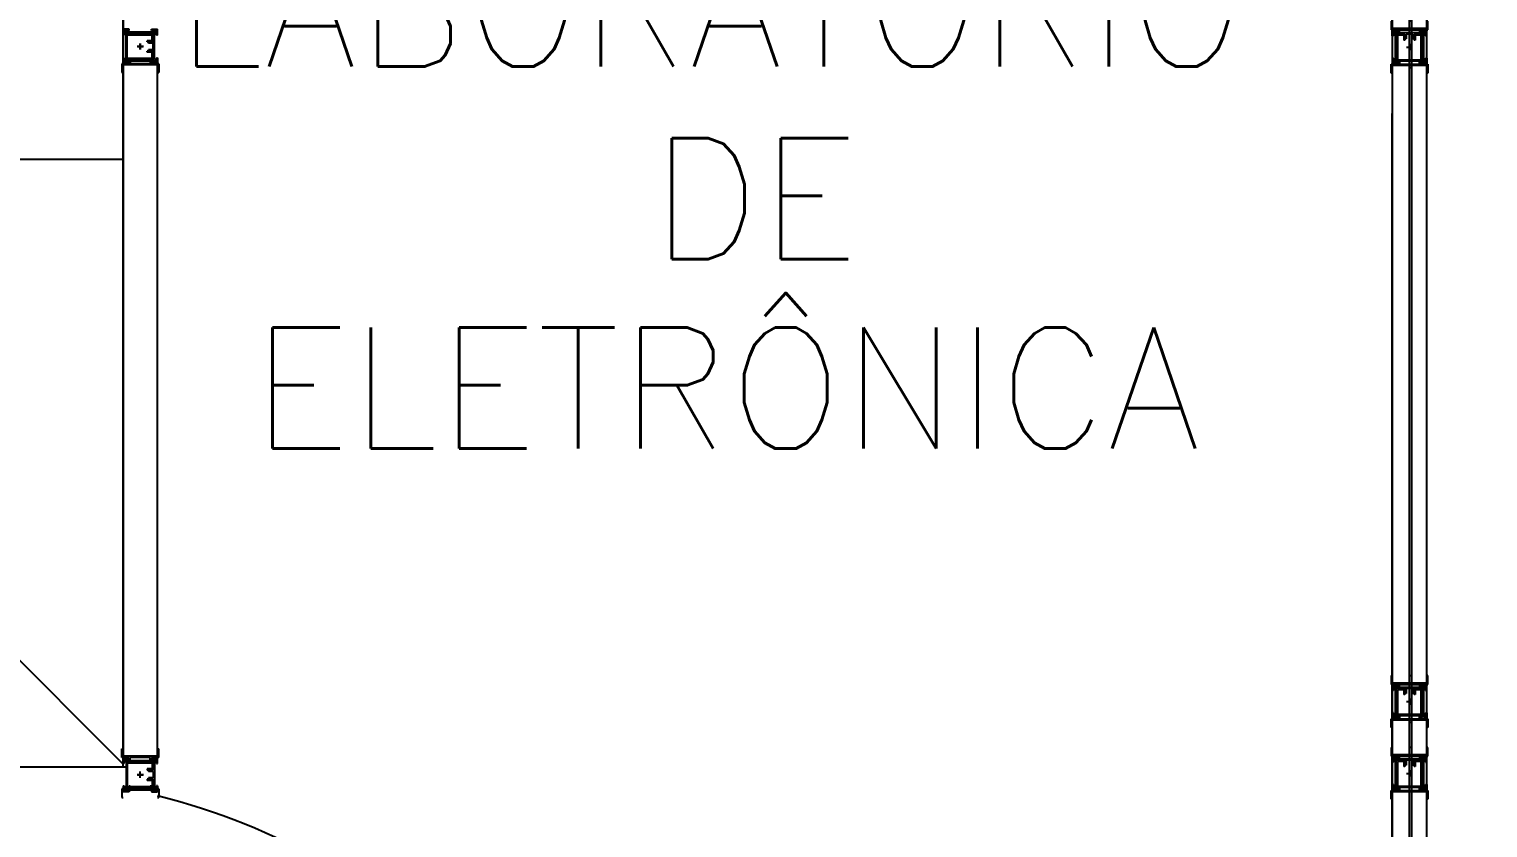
# Model space of a CAD drawing. Header units: millimetres. Extents: x 2280 to 2568, y 1267 to 1403.
# Drawn here: x 2296.326 to 2298.737, y 1350.998 to 1352.318 of the extents above; entities that cross this region are included whole.
import ezdxf

# ---------------------------------------------------------------- set-up
doc = ezdxf.new("R2010")
doc.units = ezdxf.units.MM
doc.linetypes.add('HIDDEN', pattern=[0.375, 0.25, -0.125])
for name, color, linetype in [('6', 6, 'Continuous'), ('ALV', 2, 'Continuous'), ('DIV', 2, 'Continuous'), ('PL-Áreas-Depto', 2, 'Continuous'), ('PORTA', 2, 'Continuous'), ('PROJEÇÃO', 1, 'HIDDEN'), ('REVISÃO', 6, 'Continuous'), ('TEXTO', 2, 'Continuous')]:
    doc.layers.add(name, color=color, linetype=linetype)
doc.layers.get('REVISÃO').off()
doc.styles.add('UNB-100', font='simplex.shx', dxfattribs={"height": 0.2})

# ---------------------------------------------------------------- blocks, each defined once
blk = doc.blocks.new('div c mtt')
at = {"layer": 'DIV'}
for p, q in [((-0.0185, 1.2285), (-0.0285, 1.2285)), ((-0.0285, 1.2185), (-0.0285, 1.2285)), ((-0.0265, 1.2185), (-0.0285, 1.2185)), ((-0.0235, 1.2265), (-0.0265, 1.2265)), ((-0.0265, 1.2265), (-0.0265, 1.2185)), ((-0.0235, 1.2265), (-0.0235, 1.1735)), ((-0.0235, 1.2215), (-0.0235, 1.2265)), ((-0.0075, 1.2215), (-0.0235, 1.2215)), ((-0.0215, 1.2265), (-0.0215, 1.2235)), ((-0.0185, 1.2265), (-0.0215, 1.2265)), ((0.0215, 1.2235), (-0.0215, 1.2235)), ((-0.0215, 1.1785), (-0.0215, 1.2215)), ((-0.0095, 1.2195), (-0.0195, 1.2195)), ((-0.0195, 1.1785), (-0.0195, 1.2195)), ((-0.0185, 1.2285), (-0.0185, 1.2265)), ((-0.0095, 1.2195), (-0.0095, 1.2115)), ((-0.0075, 1.2115), (-0.0095, 1.2115)), ((-0.0075, 1.2215), (-0.0075, 1.2115)), ((-0.0055, 1.2135), (-0.0075, 1.2135)), ((-0.0055, 1.2215), (-0.0055, 1.2135)), ((0.0055, 1.2215), (-0.0055, 1.2215)), ((0.0055, 1.2215), (0.0055, 1.2135)), ((0.0075, 1.2135), (0.0055, 1.2135)), ((0.0075, 1.2215), (0.0075, 1.2115)), ((0.0235, 1.2215), (0.0075, 1.2215)), ((0.0095, 1.2115), (0.0075, 1.2115)), ((0.0095, 1.2195), (0.0095, 1.2115)), ((0.0195, 1.2195), (0.0095, 1.2195)), ((0.0185, 1.2265), (0.0185, 1.2285)), ((0.0185, 1.2285), (0.0285, 1.2285)), ((0.0185, 1.2265), (0.0215, 1.2265)), ((0.0195, 1.1785), (0.0195, 1.2195)), ((0.0215, 1.2265), (0.0215, 1.2235)), ((0.0215, 1.1785), (0.0215, 1.2215)), ((0.0235, 1.1735), (0.0235, 1.2265)), ((0.0235, 1.2265), (0.0265, 1.2265)), ((0.0235, 1.2215), (0.0235, 1.2265)), ((0.0265, 1.2185), (0.0265, 1.2265)), ((0.0265, 1.2185), (0.0285, 1.2185)), ((0.0285, 1.2185), (0.0285, 1.2285)), ((-0.0051, 1.2), (0.0051, 1.2)), ((-0.0049, 1.2), (0.0049, 1.2)), ((0, 1.1949), (0, 1.2051)), ((0, 1.1951), (0, 1.2049)), ((-0.0305, 1.1571, 1.35), (-0.0305, 1.1715, 1.35)), ((-0.0305, 1.1715, 1.35), (-0.0185, 1.1715, 1.35)), ((-0.0285, 1.1815), (-0.0285, 1.1715)), ((-0.0265, 1.1815), (-0.0285, 1.1815)), ((-0.0185, 1.1715), (-0.0285, 1.1715)), ((0.0285, 1.1695, 1.35), (-0.0285, 1.1695, 1.35)), ((-0.0285, 1.1695, 1.35), (-0.0285, 1.1571, 1.35)), ((0.0285, 1.1695, 1.35), (-0.0285, 1.1695, 1.35)), ((-0.0285, 1.1695, 1.35), (-0.0285, 0.0305, 1.35)), ((-0.0265, 1.1815), (-0.0265, 1.1735)), ((-0.0235, 1.1735), (-0.0265, 1.1735)), ((-0.0215, 1.1785), (-0.0235, 1.1785)), ((-0.0235, 1.1785), (-0.0235, 1.1735)), ((-0.0215, 1.1735), (-0.0215, 1.1765)), ((0.0215, 1.1765), (-0.0215, 1.1765)), ((-0.0185, 1.1735), (-0.0215, 1.1735)), ((0.0195, 1.1785), (-0.0195, 1.1785)), ((-0.0185, 1.1715, 1.35), (-0.0185, 1.1765, 1.35)), ((-0.0185, 1.1765, 1.35), (-0.0165, 1.1765, 1.35)), ((-0.0185, 1.1715), (-0.0185, 1.1735)), ((-0.0165, 1.1765, 1.35), (-0.0165, 1.1715, 1.35)), ((-0.0165, 1.1715, 1.35), (0.0165, 1.1715, 1.35)), ((0.0165, 1.1715, 1.35), (0.0165, 1.1765, 1.35)), ((0.0165, 1.1765, 1.35), (0.0185, 1.1765, 1.35)), ((0.0185, 1.1765, 1.35), (0.0185, 1.1715, 1.35)), ((0.0185, 1.1735), (0.0185, 1.1715)), ((0.0185, 1.1735), (0.0215, 1.1735)), ((0.0185, 1.1715, 1.35), (0.0305, 1.1715, 1.35)), ((0.0185, 1.1715), (0.0285, 1.1715)), ((0.0235, 1.1785), (0.0215, 1.1785)), ((0.0215, 1.1735), (0.0215, 1.1765)), ((0.0235, 1.1785), (0.0235, 1.1735)), ((0.0235, 1.1735), (0.0265, 1.1735)), ((0.0265, 1.1815), (0.0285, 1.1815)), ((0.0265, 1.1735), (0.0265, 1.1815)), ((0.0285, 1.1815), (0.0285, 1.1715)), ((0.0285, 1.1571, 1.35), (0.0285, 1.1695, 1.35)), ((0.0285, 0.0305, 1.35), (0.0285, 1.1695, 1.35)), ((0.0305, 1.1715, 1.35), (0.0305, 1.1571, 1.35)), ((-0.0285, 1.1571, 1.35), (-0.0305, 1.1571, 1.35)), ((0.0305, 1.1571, 1.35), (0.0285, 1.1571, 1.35)), ((-0.0285, 0.0429, 1.35), (-0.0305, 0.0429, 1.35)), ((-0.0305, 0.0429, 1.35), (-0.0305, 0.0285, 1.35)), ((-0.0305, 0.0285, 1.35), (-0.0185, 0.0285, 1.35)), ((-0.0285, 0.0305, 1.35), (-0.0285, 0.0429, 1.35)), ((0.0285, 0.0305, 1.35), (-0.0285, 0.0305, 1.35)), ((-0.0285, 0.0305, 1.35), (0.0285, 0.0305, 1.35)), ((-0.0185, 0.0285), (-0.0285, 0.0285)), ((-0.0285, 0.0185), (-0.0285, 0.0285)), ((-0.0235, 0.0265), (-0.0265, 0.0265)), ((-0.0265, 0.0265), (-0.0265, 0.0185)), ((-0.0235, 0.0265), (-0.0235, -0.0265)), ((-0.0235, 0.0215), (-0.0235, 0.0265)), ((-0.0215, 0.0265), (-0.0215, 0.0235)), ((-0.0185, 0.0265), (-0.0215, 0.0265)), ((-0.0185, 0.0285, 1.35), (-0.0185, 0.0235, 1.35)), ((-0.0185, 0.0285), (-0.0185, 0.0265)), ((-0.0165, 0.0235, 1.35), (-0.0165, 0.0285, 1.35)), ((-0.0165, 0.0285, 1.35), (0.0165, 0.0285, 1.35)), ((0.0165, 0.0285, 1.35), (0.0165, 0.0235, 1.35)), ((0.0185, 0.0235, 1.35), (0.0185, 0.0285, 1.35)), ((0.0185, 0.0285, 1.35), (0.0305, 0.0285, 1.35)), ((0.0185, 0.0265), (0.0185, 0.0285)), ((0.0185, 0.0285), (0.0285, 0.0285)), ((0.0185, 0.0265), (0.0215, 0.0265)), ((0.0215, 0.0265), (0.0215, 0.0235)), ((0.0235, -0.0265), (0.0235, 0.0265)), ((0.0235, 0.0265), (0.0265, 0.0265)), ((0.0235, 0.0215), (0.0235, 0.0265)), ((0.0265, 0.0185), (0.0265, 0.0265)), ((0.0305, 0.0429, 1.35), (0.0285, 0.0429, 1.35)), ((0.0285, 0.0429, 1.35), (0.0285, 0.0305, 1.35)), ((0.0285, 0.0185), (0.0285, 0.0285)), ((0.0305, 0.0285, 1.35), (0.0305, 0.0429, 1.35)), ((-0.0265, 0.0185), (-0.0285, 0.0185)), ((-0.0075, 0.0215), (-0.0235, 0.0215)), ((0.0215, 0.0235), (-0.0215, 0.0235)), ((-0.0215, -0.0215), (-0.0215, 0.0215)), ((-0.0095, 0.0195), (-0.0195, 0.0195)), ((-0.0195, -0.0215), (-0.0195, 0.0195)), ((-0.0185, 0.0235, 1.35), (-0.0165, 0.0235, 1.35)), ((-0.0095, 0.0195), (-0.0095, 0.0115)), ((-0.0075, 0.0115), (-0.0095, 0.0115)), ((-0.0075, 0.0215), (-0.0075, 0.0115)), ((-0.0055, 0.0135), (-0.0075, 0.0135)), ((-0.0055, 0.0215), (-0.0055, 0.0135)), ((0.0055, 0.0215), (-0.0055, 0.0215)), ((-0.0049, 0), (0.0049, 0)), ((0, -0.0051), (0, 0.0051)), ((0, 0.0051), (0, -0.0051)), ((0, -0.0049), (0, 0.0049)), ((0.0055, 0.0215), (0.0055, 0.0135)), ((0.0075, 0.0135), (0.0055, 0.0135)), ((0.0075, 0.0215), (0.0075, 0.0115)), ((0.0235, 0.0215), (0.0075, 0.0215)), ((0.0095, 0.0115), (0.0075, 0.0115)), ((0.0095, 0.0195), (0.0095, 0.0115)), ((0.0195, 0.0195), (0.0095, 0.0195)), ((0.0165, 0.0235, 1.35), (0.0185, 0.0235, 1.35)), ((0.0195, -0.0215), (0.0195, 0.0195)), ((0.0215, -0.0215), (0.0215, 0.0215)), ((0.0265, 0.0185), (0.0285, 0.0185)), ((-0.0285, -0.0185), (-0.0285, -0.0285)), ((-0.0265, -0.0185), (-0.0285, -0.0185)), ((-0.0265, -0.0185), (-0.0265, -0.0265)), ((-0.0215, -0.0215), (-0.0235, -0.0215)), ((-0.0235, -0.0215), (-0.0235, -0.0265)), ((-0.0215, -0.0265), (-0.0215, -0.0235)), ((0.0215, -0.0235), (-0.0215, -0.0235)), ((0.0195, -0.0215), (-0.0195, -0.0215)), ((-0.0185, -0.0285, 1.35), (-0.0185, -0.0235, 1.35)), ((-0.0185, -0.0235, 1.35), (-0.0165, -0.0235, 1.35)), ((-0.0165, -0.0235, 1.35), (-0.0165, -0.0285, 1.35)), ((-0.0051, 0), (0.0051, 0)), ((-0.0051, 0), (0.0051, 0)), ((0.0165, -0.0285, 1.35), (0.0165, -0.0235, 1.35)), ((0.0165, -0.0235, 1.35), (0.0185, -0.0235, 1.35)), ((0.0185, -0.0235, 1.35), (0.0185, -0.0285, 1.35)), ((0.0235, -0.0215), (0.0215, -0.0215)), ((0.0215, -0.0265), (0.0215, -0.0235)), ((0.0235, -0.0215), (0.0235, -0.0265)), ((0.0265, -0.0185), (0.0285, -0.0185)), ((0.0265, -0.0265), (0.0265, -0.0185)), ((0.0285, -0.0185), (0.0285, -0.0285)), ((-0.0305, -0.0429, 1.35), (-0.0305, -0.0285, 1.35)), ((-0.0305, -0.0285, 1.35), (-0.0185, -0.0285, 1.35)), ((-0.0285, -0.0429, 1.35), (-0.0305, -0.0429, 1.35)), ((-0.0185, -0.0285), (-0.0285, -0.0285)), ((0.0285, -0.0305, 1.35), (-0.0285, -0.0305, 1.35)), ((-0.0285, -0.0305, 1.35), (-0.0285, -0.0429, 1.35)), ((0.0285, -0.0305, 1.35), (-0.0285, -0.0305, 1.35)), ((-0.0235, -0.0265), (-0.0265, -0.0265)), ((-0.0185, -0.0265), (-0.0215, -0.0265)), ((-0.0185, -0.0285), (-0.0185, -0.0265)), ((-0.0165, -0.0285, 1.35), (0.0165, -0.0285, 1.35)), ((0.0185, -0.0265), (0.0185, -0.0285)), ((0.0185, -0.0265), (0.0215, -0.0265)), ((0.0185, -0.0285, 1.35), (0.0305, -0.0285, 1.35)), ((0.0185, -0.0285), (0.0285, -0.0285)), ((0.0235, -0.0265), (0.0265, -0.0265)), ((0.0285, -0.0429, 1.35), (0.0285, -0.0305, 1.35)), ((0.0305, -0.0429, 1.35), (0.0285, -0.0429, 1.35)), ((0.0305, -0.0285, 1.35), (0.0305, -0.0429, 1.35))]:
    blk.add_line(p, q, dxfattribs=at)
at = {"layer": 'DIV', "color": 1}
for p, q in [((-0.0005, 1.1655, 1.35), (-0.0005, 0.0425, 1.35)), ((0.0035, 1.1655, 1.35), (-0.0005, 1.1655, 1.35)), ((0.0035, 1.1655, 1.35), (0.0035, 0.0425, 1.35)), ((0.0035, 0.0425, 1.35), (-0.0005, 0.0425, 1.35))]:
    blk.add_line(p, q, dxfattribs=at)

msp = doc.modelspace()

# ---------------------------------------------------------------- linework, layer by layer
at = {"layer": 'ALV', "ltscale": 10}
for p, q in [((2296.4809, 1351.1034, -0.2216), (2296.4809, 1353.4534, 0.0153)), ((2296.4809, 1351.1, 0.0057), (2296.4809, 1352.45, 0.0057)), ((2298.5794, 1350.1877, -4.5533), (2298.5794, 1352.1784, 20.7674)), ((2298.6364, 1350.1877, -4.5533), (2298.6364, 1352.1784, 20.7674)), ((2295.4822, 1352.1034, 0.0515), (2296.4809, 1351.1034, -0.2216)), ((2295.116, 1351.099, 0.101), (2296.4859, 1351.099, -0.0042))]:
    msp.add_line(p, q, dxfattribs=at)
at = {"layer": 'ALV', "linetype": 'HIDDEN', "ltscale": 10}
msp.add_line((2294.2322, 1352.1034, 0.0877), (2296.4809, 1352.1034, 0.0063), dxfattribs=at)
at = {"layer": 'DIV'}
for p, q in [((2296.4909, 1352.3178, 0.0057), (2296.4809, 1352.3178, 0.0057)), ((2296.4809, 1352.3078, 0.0057), (2296.4809, 1352.3178, 0.0057)), ((2296.4829, 1352.3128, 0.0057), (2296.4829, 1352.3158, 0.0057)), ((2296.4909, 1352.3158, 0.0057), (2296.4829, 1352.3158, 0.0057)), ((2296.5359, 1352.3128, 0.0057), (2296.4829, 1352.3128, 0.0057)), ((2296.4879, 1352.3128, 0.0057), (2296.4829, 1352.3128, 0.0057)), ((2296.4829, 1352.3078, 0.0057), (2296.4829, 1352.3108, 0.0057)), ((2296.4829, 1352.3108, 0.0057), (2296.4859, 1352.3108, 0.0057)), ((2296.4859, 1352.2678, 0.0057), (2296.4859, 1352.3108, 0.0057)), ((2296.4879, 1352.3108, 0.0057), (2296.4879, 1352.3128, 0.0057)), ((2296.4879, 1352.3108, 0.0057), (2296.5309, 1352.3108, 0.0057)), ((2296.4909, 1352.3158, 0.0057), (2296.4909, 1352.3178, 0.0057)), ((2296.5279, 1352.3158, 0.0057), (2296.5279, 1352.3178, 0.0057)), ((2296.5279, 1352.3178, 0.0057), (2296.5379, 1352.3178, 0.0057)), ((2296.5359, 1352.3158, 0.0057), (2296.5279, 1352.3158, 0.0057)), ((2296.5309, 1352.2968, 0.0057), (2296.5309, 1352.3128, 0.0057)), ((2296.5309, 1352.3128, 0.0057), (2296.5359, 1352.3128, 0.0057)), ((2296.5329, 1352.2678, 0.0057), (2296.5329, 1352.3108, 0.0057)), ((2296.5359, 1352.3108, 0.0057), (2296.5329, 1352.3108, 0.0057)), ((2296.5359, 1352.3128, 0.0057), (2296.5359, 1352.3158, 0.0057)), ((2296.5359, 1352.3078, 0.0057), (2296.5359, 1352.3108, 0.0057)), ((2296.5379, 1352.3078, 0.0057), (2296.5379, 1352.3178, 0.0057)), ((2296.4809, 1352.3078, 0.0057), (2296.4829, 1352.3078, 0.0057)), ((2296.4879, 1352.3088, 0.0057), (2296.5289, 1352.3088, 0.0057)), ((2296.4879, 1352.2698, 0.0057), (2296.4879, 1352.3088, 0.0057)), ((2296.5145, 1352.2893, 0.0057), (2296.5043, 1352.2893, 0.0057)), ((2296.5045, 1352.2893, 0.0057), (2296.5144, 1352.2893, 0.0057)), ((2296.5094, 1352.2842, 0.0057), (2296.5094, 1352.2944, 0.0057)), ((2296.5094, 1352.2943, 0.0057), (2296.5094, 1352.2844, 0.0057)), ((2296.5289, 1352.2988, 0.0057), (2296.5209, 1352.2988, 0.0057)), ((2296.5209, 1352.2968, 0.0057), (2296.5209, 1352.2988, 0.0057)), ((2296.5309, 1352.2968, 0.0057), (2296.5209, 1352.2968, 0.0057)), ((2296.5229, 1352.2948, 0.0057), (2296.5229, 1352.2968, 0.0057)), ((2296.5309, 1352.2948, 0.0057), (2296.5229, 1352.2948, 0.0057)), ((2296.5289, 1352.2988, 0.0057), (2296.5289, 1352.3088, 0.0057)), ((2296.5309, 1352.2838, 0.0057), (2296.5309, 1352.2948, 0.0057)), ((2296.5379, 1352.3078, 0.0057), (2296.5359, 1352.3078, 0.0057)), ((2296.4809, 1352.2708, 0.0057), (2296.4809, 1352.2608, 0.0057)), ((2296.4829, 1352.2708, 0.0057), (2296.4809, 1352.2708, 0.0057)), ((2296.4829, 1352.2708, 0.0057), (2296.4829, 1352.2678, 0.0057)), ((2296.4829, 1352.2678, 0.0057), (2296.4859, 1352.2678, 0.0057)), ((2296.4829, 1352.2658, 0.0057), (2296.5359, 1352.2658, 0.0057)), ((2296.4829, 1352.2658, 0.0057), (2296.4829, 1352.2628, 0.0057)), ((2296.4879, 1352.2658, 0.0057), (2296.4829, 1352.2658, 0.0057)), ((2296.4829, 1352.2628, 0.0057), (2296.4909, 1352.2628, 0.0057)), ((2296.4879, 1352.2698, 0.0057), (2296.5289, 1352.2698, 0.0057)), ((2296.4879, 1352.2678, 0.0057), (2296.5309, 1352.2678, 0.0057)), ((2296.4879, 1352.2658, 0.0057), (2296.4879, 1352.2678, 0.0057)), ((2296.4909, 1352.2658, 0.0057), (2296.4909, 1352.2608, 0.0057)), ((2296.4909, 1352.2658, 0.0057), (2296.4929, 1352.2658, 0.0057)), ((2296.4909, 1352.2628, 0.0057), (2296.4909, 1352.2608, 0.0057)), ((2296.4929, 1352.2658, 0.0057), (2296.4929, 1352.2608, 0.0057)), ((2296.5309, 1352.2818, 0.0057), (2296.5209, 1352.2818, 0.0057)), ((2296.5209, 1352.2798, 0.0057), (2296.5209, 1352.2818, 0.0057)), ((2296.5289, 1352.2798, 0.0057), (2296.5209, 1352.2798, 0.0057)), ((2296.5309, 1352.2838, 0.0057), (2296.5229, 1352.2838, 0.0057)), ((2296.5229, 1352.2818, 0.0057), (2296.5229, 1352.2838, 0.0057)), ((2296.5259, 1352.2658, 0.0057), (2296.5259, 1352.2608, 0.0057)), ((2296.5259, 1352.2658, 0.0057), (2296.5279, 1352.2658, 0.0057)), ((2296.5279, 1352.2658, 0.0057), (2296.5279, 1352.2608, 0.0057)), ((2296.5279, 1352.2628, 0.0057), (2296.5279, 1352.2608, 0.0057)), ((2296.5279, 1352.2628, 0.0057), (2296.5359, 1352.2628, 0.0057)), ((2296.5289, 1352.2698, 0.0057), (2296.5289, 1352.2798, 0.0057)), ((2296.5309, 1352.2658, 0.0057), (2296.5309, 1352.2818, 0.0057)), ((2296.5309, 1352.2658, 0.0057), (2296.5359, 1352.2658, 0.0057)), ((2296.5359, 1352.2678, 0.0057), (2296.5329, 1352.2678, 0.0057)), ((2296.5359, 1352.2708, 0.0057), (2296.5359, 1352.2678, 0.0057)), ((2296.5359, 1352.2708, 0.0057), (2296.5379, 1352.2708, 0.0057)), ((2296.5359, 1352.2658, 0.0057), (2296.5359, 1352.2628, 0.0057)), ((2296.5379, 1352.2708, 0.0057), (2296.5379, 1352.2608, 0.0057)), ((2296.4789, 1352.2608, 0.0057), (2296.4789, 1352.2465, 0.0057)), ((2296.4909, 1352.2608, 0.0057), (2296.4789, 1352.2608, 0.0057)), ((2296.4789, 1352.2465, 0.0057), (2296.4809, 1352.2465, 0.0057)), ((2296.4909, 1352.2608, 0.0057), (2296.4809, 1352.2608, 0.0057)), ((2296.4809, 1351.1167, 0.0057), (2296.4809, 1352.2608, 0.0057)), ((2296.5379, 1352.2588, 0.0057), (2296.4809, 1352.2588, 0.0057)), ((2296.5259, 1352.2608, 0.0057), (2296.4929, 1352.2608, 0.0057)), ((2296.5399, 1352.2608, 0.0057), (2296.5279, 1352.2608, 0.0057)), ((2296.5279, 1352.2608, 0.0057), (2296.5379, 1352.2608, 0.0057)), ((2296.5379, 1351.1167, 0.0057), (2296.5379, 1352.2608, 0.0057)), ((2296.5379, 1352.2465, 0.0057), (2296.5399, 1352.2465, 0.0057)), ((2296.5399, 1352.2608, 0.0057), (2296.5399, 1352.2465, 0.0057)), ((2296.4789, 1351.1291, 0.0057), (2296.4809, 1351.1291, 0.0057)), ((2296.4789, 1351.1147, 0.0057), (2296.4789, 1351.1291, 0.0057)), ((2296.5379, 1351.1291, 0.0057), (2296.5399, 1351.1291, 0.0057)), ((2296.5399, 1351.1147, 0.0057), (2296.5399, 1351.1291, 0.0057)), ((2296.4909, 1351.1147, 0.0057), (2296.4789, 1351.1147, 0.0057)), ((2296.5379, 1351.1167, 0.0057), (2296.4809, 1351.1167, 0.0057)), ((2296.4809, 1351.1047, 0.0057), (2296.4809, 1351.1147, 0.0057)), ((2296.4909, 1351.1147, 0.0057), (2296.4809, 1351.1147, 0.0057)), ((2296.4809, 1351.1047, 0.0057), (2296.4809, 1351.1147, 0.0057)), ((2296.4909, 1351.1147, 0.0057), (2296.4809, 1351.1147, 0.0057)), ((2296.4829, 1351.1047, 0.0057), (2296.4809, 1351.1047, 0.0057)), ((2296.4829, 1351.1047, 0.0057), (2296.4809, 1351.1047, 0.0057)), ((2296.4829, 1351.1097, 0.0057), (2296.4829, 1351.1127, 0.0057)), ((2296.4829, 1351.1127, 0.0057), (2296.4909, 1351.1127, 0.0057)), ((2296.4829, 1351.1097, 0.0057), (2296.4829, 1351.1127, 0.0057)), ((2296.4829, 1351.1127, 0.0057), (2296.4909, 1351.1127, 0.0057)), ((2296.4829, 1351.1097, 0.0057), (2296.5359, 1351.1097, 0.0057)), ((2296.4879, 1351.1097, 0.0057), (2296.4829, 1351.1097, 0.0057)), ((2296.4829, 1351.1097, 0.0057), (2296.5359, 1351.1097, 0.0057)), ((2296.4879, 1351.1097, 0.0057), (2296.4829, 1351.1097, 0.0057)), ((2296.4829, 1351.1047, 0.0057), (2296.4829, 1351.1077, 0.0057)), ((2296.4829, 1351.1077, 0.0057), (2296.4859, 1351.1077, 0.0057)), ((2296.4829, 1351.1047, 0.0057), (2296.4829, 1351.1077, 0.0057)), ((2296.4829, 1351.1077, 0.0057), (2296.4859, 1351.1077, 0.0057)), ((2296.4859, 1351.1077, 0.0057), (2296.4859, 1351.0647, 0.0057)), ((2296.4859, 1351.1077, 0.0057), (2296.4859, 1351.0647, 0.0057)), ((2296.4879, 1351.1097, 0.0057), (2296.4879, 1351.1077, 0.0057)), ((2296.4879, 1351.1097, 0.0057), (2296.4879, 1351.1077, 0.0057)), ((2296.4879, 1351.1077, 0.0057), (2296.5309, 1351.1077, 0.0057)), ((2296.4879, 1351.1077, 0.0057), (2296.5309, 1351.1077, 0.0057)), ((2296.4879, 1351.1057, 0.0057), (2296.5289, 1351.1057, 0.0057)), ((2296.4879, 1351.1057, 0.0057), (2296.4879, 1351.0667, 0.0057)), ((2296.4879, 1351.1057, 0.0057), (2296.5289, 1351.1057, 0.0057)), ((2296.4879, 1351.1057, 0.0057), (2296.4879, 1351.0667, 0.0057)), ((2296.4909, 1351.1127, 0.0057), (2296.4909, 1351.1147, 0.0057)), ((2296.4909, 1351.1127, 0.0057), (2296.4909, 1351.1147, 0.0057)), ((2296.4909, 1351.1097, 0.0057), (2296.4909, 1351.1147, 0.0057)), ((2296.4909, 1351.1097, 0.0057), (2296.4929, 1351.1097, 0.0057)), ((2296.4929, 1351.1097, 0.0057), (2296.4929, 1351.1147, 0.0057)), ((2296.5259, 1351.1147, 0.0057), (2296.4929, 1351.1147, 0.0057)), ((2296.5259, 1351.1097, 0.0057), (2296.5259, 1351.1147, 0.0057)), ((2296.5259, 1351.1097, 0.0057), (2296.5279, 1351.1097, 0.0057)), ((2296.5279, 1351.1127, 0.0057), (2296.5279, 1351.1147, 0.0057)), ((2296.5279, 1351.1147, 0.0057), (2296.5379, 1351.1147, 0.0057)), ((2296.5279, 1351.1127, 0.0057), (2296.5279, 1351.1147, 0.0057)), ((2296.5279, 1351.1147, 0.0057), (2296.5379, 1351.1147, 0.0057)), ((2296.5279, 1351.1097, 0.0057), (2296.5279, 1351.1147, 0.0057)), ((2296.5399, 1351.1147, 0.0057), (2296.5279, 1351.1147, 0.0057)), ((2296.5279, 1351.1127, 0.0057), (2296.5359, 1351.1127, 0.0057)), ((2296.5279, 1351.1127, 0.0057), (2296.5359, 1351.1127, 0.0057)), ((2296.5289, 1351.1057, 0.0057), (2296.5289, 1351.0957, 0.0057)), ((2296.5289, 1351.1057, 0.0057), (2296.5289, 1351.0957, 0.0057)), ((2296.5309, 1351.1097, 0.0057), (2296.5309, 1351.0937, 0.0057)), ((2296.5309, 1351.1097, 0.0057), (2296.5359, 1351.1097, 0.0057)), ((2296.5309, 1351.1097, 0.0057), (2296.5309, 1351.0937, 0.0057)), ((2296.5309, 1351.1097, 0.0057), (2296.5359, 1351.1097, 0.0057)), ((2296.5329, 1351.1077, 0.0057), (2296.5329, 1351.0647, 0.0057)), ((2296.5359, 1351.1077, 0.0057), (2296.5329, 1351.1077, 0.0057)), ((2296.5329, 1351.1077, 0.0057), (2296.5329, 1351.0647, 0.0057)), ((2296.5359, 1351.1077, 0.0057), (2296.5329, 1351.1077, 0.0057)), ((2296.5359, 1351.1097, 0.0057), (2296.5359, 1351.1127, 0.0057)), ((2296.5359, 1351.1097, 0.0057), (2296.5359, 1351.1127, 0.0057)), ((2296.5359, 1351.1047, 0.0057), (2296.5359, 1351.1077, 0.0057)), ((2296.5359, 1351.1047, 0.0057), (2296.5359, 1351.1077, 0.0057)), ((2296.5359, 1351.1047, 0.0057), (2296.5379, 1351.1047, 0.0057)), ((2296.5359, 1351.1047, 0.0057), (2296.5379, 1351.1047, 0.0057)), ((2296.5379, 1351.1047, 0.0057), (2296.5379, 1351.1147, 0.0057)), ((2296.5379, 1351.1047, 0.0057), (2296.5379, 1351.1147, 0.0057)), ((2296.5145, 1351.0862, 0.0057), (2296.5043, 1351.0862, 0.0057)), ((2296.5045, 1351.0862, 0.0057), (2296.5144, 1351.0862, 0.0057)), ((2296.5045, 1351.0862, 0.0057), (2296.5144, 1351.0862, 0.0057)), ((2296.5094, 1351.0811, 0.0057), (2296.5094, 1351.0913, 0.0057)), ((2296.5094, 1351.0813, 0.0057), (2296.5094, 1351.0912, 0.0057)), ((2296.5094, 1351.0813, 0.0057), (2296.5094, 1351.0912, 0.0057)), ((2296.5289, 1351.0957, 0.0057), (2296.5209, 1351.0957, 0.0057)), ((2296.5209, 1351.0957, 0.0057), (2296.5209, 1351.0937, 0.0057)), ((2296.5289, 1351.0957, 0.0057), (2296.5209, 1351.0957, 0.0057)), ((2296.5209, 1351.0957, 0.0057), (2296.5209, 1351.0937, 0.0057)), ((2296.5309, 1351.0937, 0.0057), (2296.5209, 1351.0937, 0.0057)), ((2296.5309, 1351.0937, 0.0057), (2296.5209, 1351.0937, 0.0057)), ((2296.5229, 1351.0937, 0.0057), (2296.5229, 1351.0917, 0.0057)), ((2296.5229, 1351.0937, 0.0057), (2296.5229, 1351.0917, 0.0057)), ((2296.5309, 1351.0917, 0.0057), (2296.5229, 1351.0917, 0.0057)), ((2296.5309, 1351.0917, 0.0057), (2296.5229, 1351.0917, 0.0057)), ((2296.5309, 1351.0807, 0.0057), (2296.5229, 1351.0807, 0.0057)), ((2296.5229, 1351.0807, 0.0057), (2296.5229, 1351.0787, 0.0057)), ((2296.5309, 1351.0807, 0.0057), (2296.5229, 1351.0807, 0.0057)), ((2296.5229, 1351.0807, 0.0057), (2296.5229, 1351.0787, 0.0057)), ((2296.5309, 1351.0917, 0.0057), (2296.5309, 1351.0807, 0.0057)), ((2296.5309, 1351.0917, 0.0057), (2296.5309, 1351.0807, 0.0057)), ((2296.4789, 1351.0628, 0.0057), (2296.4789, 1351.0485, 0.0057)), ((2296.4909, 1351.0628, 0.0057), (2296.4789, 1351.0628, 0.0057)), ((2296.4809, 1351.0677, 0.0057), (2296.4809, 1351.0577, 0.0057)), ((2296.4809, 1351.0677, 0.0057), (2296.4829, 1351.0677, 0.0057)), ((2296.4809, 1351.0677, 0.0057), (2296.4809, 1351.0577, 0.0057)), ((2296.4809, 1351.0677, 0.0057), (2296.4829, 1351.0677, 0.0057)), ((2296.5379, 1351.0608, 0.0057), (2296.4809, 1351.0608, 0.0057)), ((2296.4909, 1351.0577, 0.0057), (2296.4809, 1351.0577, 0.0057)), ((2296.4909, 1351.0577, 0.0057), (2296.4809, 1351.0577, 0.0057)), ((2296.4829, 1351.0677, 0.0057), (2296.4829, 1351.0647, 0.0057)), ((2296.4829, 1351.0677, 0.0057), (2296.4829, 1351.0647, 0.0057)), ((2296.4829, 1351.0647, 0.0057), (2296.4859, 1351.0647, 0.0057)), ((2296.4829, 1351.0647, 0.0057), (2296.4859, 1351.0647, 0.0057)), ((2296.5359, 1351.0627, 0.0057), (2296.4829, 1351.0627, 0.0057)), ((2296.4829, 1351.0627, 0.0057), (2296.4829, 1351.0597, 0.0057)), ((2296.4879, 1351.0627, 0.0057), (2296.4829, 1351.0627, 0.0057)), ((2296.5359, 1351.0627, 0.0057), (2296.4829, 1351.0627, 0.0057)), ((2296.4829, 1351.0627, 0.0057), (2296.4829, 1351.0597, 0.0057)), ((2296.4879, 1351.0627, 0.0057), (2296.4829, 1351.0627, 0.0057)), ((2296.4909, 1351.0597, 0.0057), (2296.4829, 1351.0597, 0.0057)), ((2296.4909, 1351.0597, 0.0057), (2296.4829, 1351.0597, 0.0057)), ((2296.4879, 1351.0667, 0.0057), (2296.5289, 1351.0667, 0.0057)), ((2296.4879, 1351.0667, 0.0057), (2296.5289, 1351.0667, 0.0057)), ((2296.4879, 1351.0647, 0.0057), (2296.5309, 1351.0647, 0.0057)), ((2296.4879, 1351.0647, 0.0057), (2296.4879, 1351.0627, 0.0057)), ((2296.4879, 1351.0647, 0.0057), (2296.5309, 1351.0647, 0.0057)), ((2296.4879, 1351.0647, 0.0057), (2296.4879, 1351.0627, 0.0057)), ((2296.4909, 1351.0678, 0.0057), (2296.4909, 1351.0628, 0.0057)), ((2296.4909, 1351.0678, 0.0057), (2296.4929, 1351.0678, 0.0057)), ((2296.4909, 1351.0597, 0.0057), (2296.4909, 1351.0577, 0.0057)), ((2296.4909, 1351.0597, 0.0057), (2296.4909, 1351.0577, 0.0057)), ((2296.4929, 1351.0678, 0.0057), (2296.4929, 1351.0628, 0.0057)), ((2296.5259, 1351.0628, 0.0057), (2296.4929, 1351.0628, 0.0057)), ((2296.5309, 1351.0787, 0.0057), (2296.5209, 1351.0787, 0.0057)), ((2296.5209, 1351.0787, 0.0057), (2296.5209, 1351.0767, 0.0057)), ((2296.5309, 1351.0787, 0.0057), (2296.5209, 1351.0787, 0.0057)), ((2296.5209, 1351.0787, 0.0057), (2296.5209, 1351.0767, 0.0057)), ((2296.5289, 1351.0767, 0.0057), (2296.5209, 1351.0767, 0.0057)), ((2296.5289, 1351.0767, 0.0057), (2296.5209, 1351.0767, 0.0057)), ((2296.5259, 1351.0678, 0.0057), (2296.5259, 1351.0628, 0.0057)), ((2296.5259, 1351.0678, 0.0057), (2296.5279, 1351.0678, 0.0057)), ((2296.5279, 1351.0678, 0.0057), (2296.5279, 1351.0628, 0.0057)), ((2296.5399, 1351.0628, 0.0057), (2296.5279, 1351.0628, 0.0057)), ((2296.5279, 1351.0597, 0.0057), (2296.5279, 1351.0577, 0.0057)), ((2296.5359, 1351.0597, 0.0057), (2296.5279, 1351.0597, 0.0057)), ((2296.5279, 1351.0597, 0.0057), (2296.5279, 1351.0577, 0.0057)), ((2296.5359, 1351.0597, 0.0057), (2296.5279, 1351.0597, 0.0057)), ((2296.5279, 1351.0577, 0.0057), (2296.5379, 1351.0577, 0.0057)), ((2296.5279, 1351.0577, 0.0057), (2296.5379, 1351.0577, 0.0057)), ((2296.5289, 1351.0767, 0.0057), (2296.5289, 1351.0667, 0.0057)), ((2296.5289, 1351.0767, 0.0057), (2296.5289, 1351.0667, 0.0057)), ((2296.5309, 1351.0787, 0.0057), (2296.5309, 1351.0627, 0.0057)), ((2296.5309, 1351.0787, 0.0057), (2296.5309, 1351.0627, 0.0057)), ((2296.5309, 1351.0627, 0.0057), (2296.5359, 1351.0627, 0.0057)), ((2296.5309, 1351.0627, 0.0057), (2296.5359, 1351.0627, 0.0057)), ((2296.5359, 1351.0647, 0.0057), (2296.5329, 1351.0647, 0.0057)), ((2296.5359, 1351.0647, 0.0057), (2296.5329, 1351.0647, 0.0057)), ((2296.5359, 1351.0677, 0.0057), (2296.5359, 1351.0647, 0.0057)), ((2296.5379, 1351.0677, 0.0057), (2296.5359, 1351.0677, 0.0057)), ((2296.5359, 1351.0677, 0.0057), (2296.5359, 1351.0647, 0.0057)), ((2296.5379, 1351.0677, 0.0057), (2296.5359, 1351.0677, 0.0057)), ((2296.5359, 1351.0627, 0.0057), (2296.5359, 1351.0597, 0.0057)), ((2296.5359, 1351.0627, 0.0057), (2296.5359, 1351.0597, 0.0057)), ((2296.5379, 1351.0677, 0.0057), (2296.5379, 1351.0577, 0.0057)), ((2296.5379, 1351.0677, 0.0057), (2296.5379, 1351.0577, 0.0057)), ((2296.5399, 1351.0628, 0.0057), (2296.5399, 1351.0485, 0.0057)), ((2296.4789, 1351.0485, 0.0057), (2296.4809, 1351.0485, 0.0057)), ((2296.5379, 1351.0485, 0.0057), (2296.5399, 1351.0485, 0.0057))]:
    msp.add_line(p, q, dxfattribs=at)
at = {"layer": 'PL-Áreas-Depto'}
msp.add_lwpolyline([(2300.2322, 1339.9584), (2300.2322, 1340.1784), (2298.6364, 1340.1784), (2298.6364, 1358.3784), (2291.2322, 1358.3784), (2282.0322, 1358.3784), (2282.0322, 1358.1234), (2281.9922, 1358.1234), (2281.9922, 1352.4334), (2282.0322, 1352.4334), (2282.0322, 1352.1234), (2281.9922, 1352.1234), (2281.9922, 1346.4334), (2282.0322, 1346.4334), (2282.0322, 1346.1234), (2281.9922, 1346.1234), (2281.9922, 1340.4334), (2282.0322, 1340.4334), (2282.0322, 1340.1784), (2285.0322, 1340.1784), (2285.0322, 1339.9584)], dxfattribs=at)
at = {"layer": 'PORTA', "color": 1}
msp.add_arc((2296.272, 1349.9859, 0.0057), 1.098, 13.9812, 75.983, dxfattribs=at)
at = {"layer": 'PROJEÇÃO', "linetype": 'Continuous'}
msp.add_line((2296.4809, 1353.4534, 0.0153), (2296.4809, 1351.1034, -0.2216), dxfattribs=at)
msp.add_line((2296.4809, 1353.4534, 0.0153), (2296.4809, 1351.1034, -0.2216), dxfattribs=at)

# ---------------------------------------------------------------- block references
at = {"layer": '6'}
for p in [(2298.6079, 1351.2069), (2298.6079, 1350.0069)]:
    msp.add_blockref('div c mtt', p, dxfattribs=at)
at = {"layer": 'REVISÃO'}
for p in [(2298.6079, 1352.2884, -2.85), (2298.6079, 1351.0884, -2.85)]:
    msp.add_blockref('div c mtt', p, dxfattribs=at)

# ---------------------------------------------------------------- texts
at = {"layer": 'TEXTO', "style": 'UNB-100'}
for s, p in [('LABORATÓRIO', (2296.5679, 1352.2562)), ('DE', (2297.3539, 1351.9379)), ('ELETRÔNICA', (2296.6936, 1351.6249))]:
    msp.add_text(s, height=0.2, dxfattribs=at).set_placement(p)

doc.saveas('drawing.dxf')
